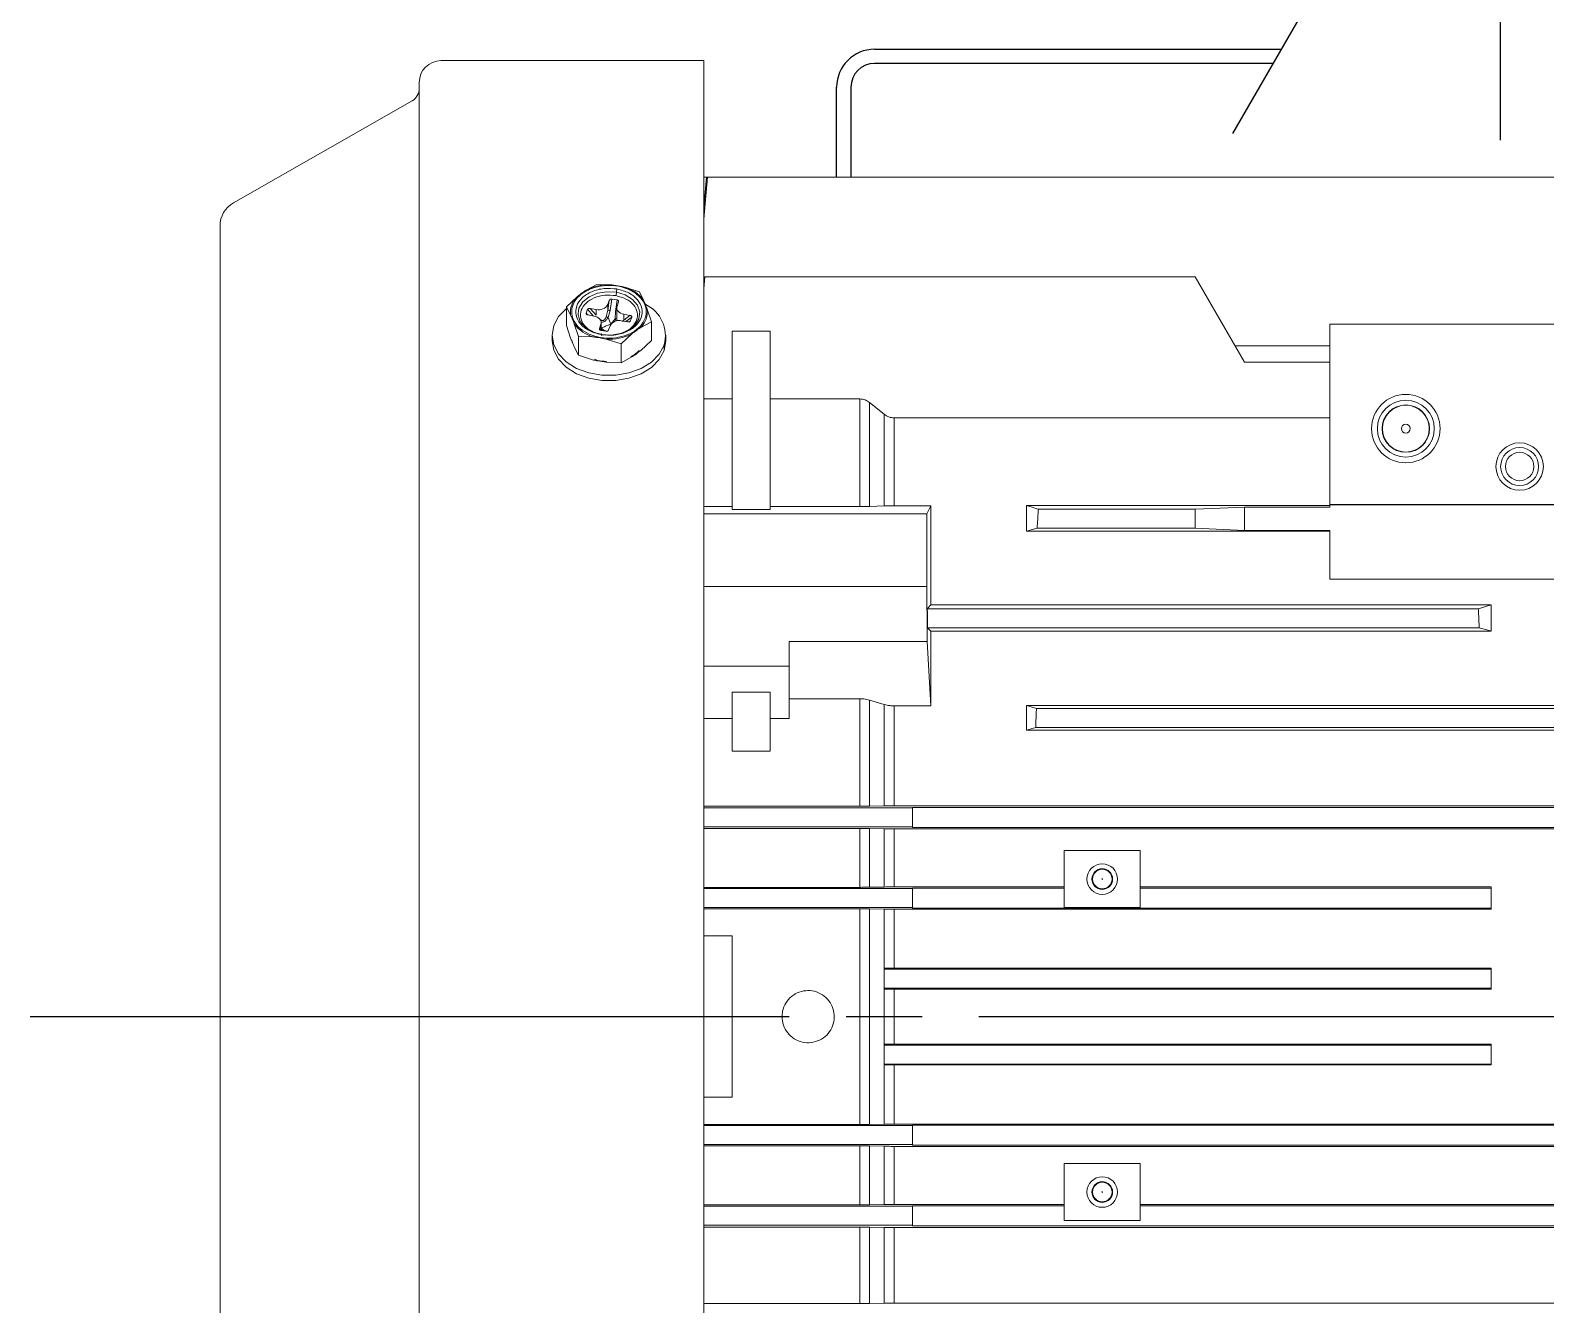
# Model space of a CAD drawing. Header units: millimetres. Extents: x 0 to 2376, y 0 to 1680.
# Drawn here: x 450.6 to 610.3, y 1274.2 to 1408.5 of the extents above; entities that cross this region are included whole.
import ezdxf

# ---------------------------------------------------------------- set-up
doc = ezdxf.new("R2010")
doc.units = ezdxf.units.MM
doc.header["$LTSCALE"] = 4
doc.linetypes.add('CENTER', pattern=[25, 20, -1.5, 2, -1.5])
doc.layers.add('DETAIL', color=4, linetype='Continuous')

msp = doc.modelspace()

# ---------------------------------------------------------------- linework, layer by layer
at = {"color": 7, "linetype": 'Continuous', "lineweight": 15}
for p, q in [((521.56, 1405.35), (493.86, 1405.35)), ((521.56, 1405.35), (521.56, 1203.75)), ((491.56, 1206.05), (491.56, 1403.05)), ((490.8, 1401.11), (471.97, 1390.35)), ((521.56, 1388.63), (521.94, 1393.05)), ((521.56, 1393.05), (521.84, 1393.05)), ((521.94, 1393.05), (693.18, 1393.05)), ((470.56, 1221.17), (470.56, 1387.92)), ((521.56, 1381.33), (521.66, 1382.55)), ((521.66, 1382.55), (573.36, 1382.55)), ((578.56, 1373.55), (573.36, 1382.55)), ((508.2, 1380.46), (507.08, 1379.4)), ((508.73, 1380.8), (508.68, 1380.82)), ((510.28, 1381.75), (509.15, 1381.15)), ((511.86, 1381.7), (510.28, 1381.75)), ((514.77, 1380.96), (513.19, 1381.47)), ((515.21, 1380.08), (514.77, 1380.96)), ((507.08, 1377.43), (507.08, 1379.4)), ((507.08, 1379.4), (507.52, 1378.52)), ((509.16, 1378.71), (509.3, 1379.13)), ((509.59, 1379.22), (510.22, 1379.11)), ((509.59, 1379.22), (510.22, 1378.51)), ((510.22, 1379.11), (510.22, 1378.51)), ((511.26, 1378.33), (511.44, 1379.02)), ((511.44, 1379.62), (511.59, 1380.07)), ((511.44, 1379.02), (511.59, 1380.07)), ((511.44, 1379.02), (511.44, 1379.62)), ((511.46, 1378.27), (511.67, 1379.01)), ((511.67, 1379.01), (511.85, 1380.21)), ((511.85, 1380.21), (512.43, 1380.11)), ((512.25, 1378.91), (512.23, 1378.14)), ((512.25, 1378.91), (512.43, 1380.11)), ((512.38, 1379.28), (512.38, 1378.41)), ((512.56, 1379.9), (512.41, 1379.45)), ((516.04, 1377.82), (515.59, 1379.16)), ((507.08, 1377.43), (507.52, 1376.1)), ((507.71, 1378.08), (507.78, 1378.1)), ((507.9, 1377.6), (508.35, 1376.26)), ((509.98, 1378.42), (509.35, 1378.53)), ((510.55, 1377.12), (510.71, 1377.57)), ((510.71, 1376.96), (510.55, 1377.12)), ((510.71, 1377.57), (510.71, 1376.96)), ((510.74, 1376.91), (510.74, 1377.74)), ((511.75, 1377.57), (511.46, 1378.27)), ((511.68, 1377.4), (511.52, 1376.95)), ((512.23, 1378.14), (511.76, 1377.57)), ((512.23, 1378.14), (512.31, 1377.87)), ((512.39, 1378.13), (512.42, 1377.9)), ((513.52, 1377.8), (512.89, 1377.91)), ((513.13, 1378.6), (513.76, 1378.49)), ((513.13, 1378.6), (513.13, 1377.99)), ((513.13, 1377.99), (513.76, 1378.49)), ((513.96, 1378.31), (513.81, 1377.89)), ((514.91, 1377.22), (516.04, 1377.82)), ((516.04, 1377.82), (516.04, 1375.85)), ((587.56, 1377.55), (662.56, 1377.55)), ((587.56, 1358.28), (587.56, 1377.55)), ((505.56, 1376.39), (505.56, 1375.82)), ((508.35, 1374.29), (508.35, 1376.26)), ((508.35, 1376.26), (509.93, 1376.21)), ((511.27, 1376.81), (510.69, 1376.91)), ((511.25, 1375.98), (512.83, 1375.47)), ((513.96, 1376.53), (512.83, 1375.47)), ((512.83, 1373.5), (512.83, 1375.47)), ((514.91, 1374.8), (516.04, 1375.85)), ((517.56, 1375.82), (517.56, 1376.39)), ((524.56, 1376.81), (524.56, 1358.03)), ((524.56, 1376.81), (528.56, 1376.81)), ((528.56, 1376.81), (528.56, 1358.03)), ((507.9, 1375.17), (508.35, 1374.29)), ((508.35, 1374.29), (509.93, 1373.78)), ((512.83, 1373.5), (513.96, 1374.1)), ((517.38, 1375.36), (517.38, 1374.8)), ((587.56, 1375.26), (577.57, 1375.26)), ((511.25, 1373.55), (512.83, 1373.5)), ((578.56, 1373.55), (587.56, 1373.55)), ((524.56, 1369.68), (521.56, 1369.68)), ((538, 1369.68), (528.56, 1369.68)), ((538, 1358.34), (538, 1369.68)), ((539.03, 1369.3), (539.03, 1358.35)), ((540.58, 1368.06), (539.03, 1369.3)), ((540.58, 1358.41), (540.58, 1368.06)), ((541.61, 1367.67), (541.61, 1358.42)), ((587.56, 1367.67), (541.61, 1367.67)), ((524.56, 1358.34), (521.56, 1358.34)), ((524.56, 1358.03), (528.56, 1358.03)), ((538, 1358.34), (528.56, 1358.34)), ((539.03, 1358.35), (540.58, 1358.41)), ((545.48, 1358.42), (541.61, 1358.42)), ((545.48, 1358.42), (545.06, 1357.55)), ((545.48, 1347.96), (545.48, 1358.42)), ((587.56, 1358.44), (555.56, 1358.44)), ((556.83, 1358.05), (573.36, 1358.05)), ((573.36, 1358.05), (578.56, 1358.28)), ((573.36, 1356.05), (573.36, 1358.05)), ((578.56, 1355.81), (578.56, 1358.28)), ((578.56, 1358.28), (587.56, 1358.28)), ((662.56, 1358.55), (587.56, 1358.55)), ((618.56, 1358.51), (587.56, 1358.51)), ((545.06, 1357.55), (521.56, 1357.55)), ((545.06, 1349.9), (545.06, 1357.55)), ((555.56, 1355.72), (587.56, 1355.72)), ((556.69, 1356.05), (573.36, 1356.05)), ((578.56, 1355.81), (573.36, 1356.05)), ((587.56, 1355.81), (578.56, 1355.81)), ((587.56, 1350.68), (587.56, 1355.81)), ((545.06, 1349.9), (521.56, 1349.9)), ((618.56, 1350.68), (587.56, 1350.68)), ((545.48, 1347.96), (545.12, 1347.55)), ((545.12, 1347.55), (603.2, 1347.55)), ((604.56, 1347.96), (545.48, 1347.96)), ((545.14, 1345.55), (545.48, 1345.18)), ((545.14, 1345.55), (603.3, 1345.55)), ((545.48, 1337.32), (545.48, 1345.18)), ((545.48, 1345.18), (604.56, 1345.18)), ((545.12, 1344.1), (530.56, 1344.1)), ((530.56, 1344.1), (530.56, 1335.98)), ((545.12, 1344.1), (545.48, 1337.32)), ((530.56, 1341.5), (521.56, 1341.5)), ((528.56, 1338.75), (524.56, 1338.75)), ((524.56, 1338.75), (524.56, 1332.55)), ((528.56, 1338.75), (528.56, 1332.55)), ((538, 1338.07), (530.56, 1338.07)), ((538, 1326.73), (538, 1338.07)), ((540.58, 1337.46), (539.03, 1337.93)), ((539.03, 1337.93), (539.03, 1326.74)), ((540.58, 1326.76), (540.58, 1337.46)), ((545.48, 1337.32), (541.61, 1337.32)), ((541.61, 1337.32), (541.61, 1326.77)), ((659.56, 1337.37), (555.56, 1337.37)), ((524.56, 1335.98), (521.56, 1335.98)), ((530.56, 1335.98), (528.56, 1335.98)), ((556.62, 1337.05), (658.5, 1337.05)), ((555.56, 1334.75), (659.56, 1334.75)), ((556.55, 1335.05), (658.57, 1335.05)), ((528.56, 1332.55), (524.56, 1332.55)), ((538, 1326.73), (521.56, 1326.73)), ((521.56, 1326.55), (543.56, 1326.55)), ((540.58, 1326.76), (539.03, 1326.74)), ((673.5, 1326.77), (541.61, 1326.77)), ((543.56, 1326.6), (671.56, 1326.6)), ((543.56, 1324.49), (543.56, 1326.6)), ((521.56, 1324.55), (543.56, 1324.55)), ((521.56, 1324.38), (538, 1324.38)), ((538, 1318.18), (538, 1324.38)), ((539.03, 1324.37), (540.58, 1324.35)), ((539.03, 1324.37), (539.03, 1318.19)), ((540.58, 1318.21), (540.58, 1324.35)), ((541.61, 1324.34), (673.5, 1324.34)), ((541.61, 1324.34), (541.61, 1318.22)), ((671.56, 1324.49), (543.56, 1324.49)), ((559.56, 1322.05), (567.56, 1322.05)), ((559.56, 1316.05), (559.56, 1322.05)), ((567.56, 1322.05), (567.56, 1316.05)), ((538, 1318.18), (521.56, 1318.18)), ((521.56, 1318.05), (543.56, 1318.05)), ((540.58, 1318.21), (539.03, 1318.19)), ((559.56, 1318.22), (541.61, 1318.22)), ((543.56, 1318.1), (559.56, 1318.1)), ((543.56, 1315.99), (543.56, 1318.1)), ((604.56, 1318.22), (567.56, 1318.22)), ((567.56, 1318.1), (604.56, 1318.1)), ((604.56, 1318.22), (604.56, 1315.88)), ((521.56, 1316.05), (543.56, 1316.05)), ((521.56, 1315.92), (538, 1315.92)), ((538, 1293.17), (538, 1315.92)), ((539.03, 1315.91), (540.58, 1315.89)), ((539.03, 1315.91), (539.03, 1293.18)), ((540.58, 1309.64), (540.58, 1315.89)), ((541.61, 1315.88), (604.56, 1315.88)), ((541.61, 1315.88), (541.61, 1309.64)), ((604.56, 1315.99), (543.56, 1315.99)), ((567.56, 1316.05), (559.56, 1316.05)), ((521.56, 1313.05), (524.56, 1313.05)), ((524.56, 1313.05), (524.56, 1296.05)), ((540.58, 1309.64), (540.56, 1309.63)), ((540.56, 1309.63), (540.56, 1307.46)), ((540.56, 1309.55), (604.56, 1309.55)), ((604.56, 1309.64), (541.61, 1309.64)), ((604.56, 1309.64), (604.56, 1307.45)), ((540.56, 1307.55), (604.56, 1307.55)), ((540.56, 1307.46), (540.58, 1307.46)), ((540.58, 1301.63), (540.58, 1307.46)), ((541.61, 1307.45), (604.56, 1307.45)), ((541.61, 1307.45), (541.61, 1301.64)), ((540.56, 1301.63), (540.56, 1299.46)), ((540.58, 1301.63), (540.56, 1301.63)), ((540.56, 1301.55), (604.56, 1301.55)), ((604.56, 1301.64), (541.61, 1301.64)), ((604.56, 1301.64), (604.56, 1299.45)), ((540.56, 1299.55), (604.56, 1299.55)), ((540.56, 1299.46), (540.58, 1299.46)), ((540.58, 1293.2), (540.58, 1299.46)), ((541.61, 1299.45), (604.56, 1299.45)), ((541.61, 1299.45), (541.61, 1293.21)), ((524.56, 1296.05), (521.56, 1296.05)), ((538, 1293.17), (521.56, 1293.17)), ((521.56, 1293.05), (543.56, 1293.05)), ((540.58, 1293.2), (539.03, 1293.18)), ((673.5, 1293.21), (541.61, 1293.21)), ((543.56, 1293.1), (671.56, 1293.1)), ((543.56, 1290.99), (543.56, 1293.1)), ((521.56, 1291.05), (543.56, 1291.05)), ((521.56, 1290.91), (538, 1290.91)), ((538, 1284.71), (538, 1290.91)), ((539.03, 1290.91), (540.58, 1290.88)), ((539.03, 1290.91), (539.03, 1284.72)), ((540.58, 1284.75), (540.58, 1290.88)), ((541.61, 1290.87), (673.5, 1290.87)), ((541.61, 1290.87), (541.61, 1284.75)), ((671.56, 1290.99), (543.56, 1290.99)), ((559.56, 1289.05), (567.56, 1289.05)), ((559.56, 1283.05), (559.56, 1289.05)), ((567.56, 1289.05), (567.56, 1283.05)), ((538, 1284.71), (521.56, 1284.71)), ((521.56, 1284.55), (543.56, 1284.55)), ((540.58, 1284.75), (539.03, 1284.72)), ((559.56, 1284.75), (541.61, 1284.75)), ((543.56, 1284.6), (559.56, 1284.6)), ((543.56, 1282.49), (543.56, 1284.6)), ((647.56, 1284.75), (567.56, 1284.75)), ((567.56, 1284.6), (647.56, 1284.6)), ((567.56, 1283.05), (559.56, 1283.05)), ((521.56, 1282.55), (543.56, 1282.55)), ((521.56, 1282.36), (538, 1282.36)), ((538, 1274.3), (538, 1282.36)), ((539.03, 1282.36), (540.58, 1282.33)), ((539.03, 1282.36), (539.03, 1274.31)), ((540.58, 1274.33), (540.58, 1282.33)), ((541.61, 1282.32), (673.5, 1282.32)), ((541.61, 1282.32), (541.61, 1274.34)), ((671.56, 1282.49), (543.56, 1282.49)), ((538, 1274.3), (521.56, 1274.3)), ((540.58, 1274.33), (539.03, 1274.31)), ((673.5, 1274.34), (541.61, 1274.34))]:
    msp.add_line(p, q, dxfattribs=at)
at = {"color": 8, "linetype": 'Continuous', "lineweight": 15}
for p, q in [((509.31, 1378.55), (509.16, 1378.71)), ((509.91, 1378.44), (509.3, 1379.13)), ((510.74, 1377.27), (510.78, 1377.16)), ((510.78, 1377.16), (510.74, 1377.17)), ((512.39, 1378.41), (512.39, 1378.13)), ((512.95, 1377.83), (513.13, 1377.99)), ((513.35, 1377.83), (513.96, 1378.31)), ((513.7, 1377.81), (513.81, 1377.89))]:
    msp.add_line(p, q, dxfattribs=at)
at = {"color": 7, "linetype": 'Continuous', "lineweight": 15, "flags": 128}
for points in [[(521.84, 1393.05), (521.7, 1391.49), (521.56, 1389.9)], [(512.34, 1380.92), (513.28, 1380.64), (514.05, 1380.16), (514.57, 1379.55), (514.8, 1378.85), (514.71, 1378.13), (514.31, 1377.47), (513.65, 1376.93), (512.78, 1376.56), (511.78, 1376.39), (510.77, 1376.46)], [(505.74, 1377.41), (506.25, 1378.37), (507.08, 1379.21)], [(510.77, 1376.46), (509.84, 1376.74), (509.07, 1377.21), (508.54, 1377.83), (508.32, 1378.53), (508.31, 1378.69)], [(512.41, 1379.45), (512.38, 1379.32), (512.39, 1379.18), (512.43, 1379.04), (512.52, 1378.92), (512.64, 1378.81), (512.78, 1378.71), (512.95, 1378.64), (513.13, 1378.6)], [(517.38, 1375.36), (516.86, 1374.41), (516.04, 1373.57), (514.95, 1372.89), (513.67, 1372.42), (512.27, 1372.18), (510.82, 1372.18), (509.42, 1372.43), (508.14, 1372.9), (507.06, 1373.58), (506.24, 1374.43), (505.73, 1375.38), (505.56, 1376.4), (505.74, 1377.41)], [(510.71, 1377.57), (510.74, 1377.7), (510.73, 1377.84), (510.68, 1377.98), (510.6, 1378.1), (510.48, 1378.21), (510.33, 1378.31), (510.17, 1378.38), (509.98, 1378.42)], [(517.38, 1374.8), (516.86, 1373.84), (516.04, 1373), (514.95, 1372.33), (513.67, 1371.85), (512.27, 1371.61), (510.82, 1371.61), (509.42, 1371.86), (508.14, 1372.34), (507.06, 1373.02), (506.24, 1373.86), (505.73, 1374.82), (505.56, 1375.82)], [(510.77, 1376.46), (510.77, 1376.49), (510.77, 1376.51), (510.76, 1376.53), (510.75, 1376.53), (510.75, 1376.53), (510.73, 1376.51), (510.72, 1376.49), (510.71, 1376.46)], [(510.77, 1376.46), (510.77, 1376.43), (510.78, 1376.4), (510.78, 1376.39), (510.79, 1376.38), (510.8, 1376.39), (510.81, 1376.4), (510.82, 1376.42), (510.83, 1376.45)], [(517.56, 1375.82), (517.56, 1375.81), (517.38, 1374.8)], [(555.56, 1358.44), (556.16, 1358.25), (556.76, 1358.07), (556.83, 1358.05)], [(556.69, 1356.05), (556.06, 1355.86), (555.56, 1355.72)], [(604.56, 1347.96), (604, 1347.79), (603.2, 1347.55)], [(603.3, 1345.55), (603.41, 1345.51), (603.99, 1345.35), (604.56, 1345.18)], [(555.56, 1337.37), (556.05, 1337.22), (556.53, 1337.07), (556.62, 1337.05)], [(556.55, 1335.05), (556.05, 1334.9), (555.56, 1334.75)]]:
    msp.add_lwpolyline(points, dxfattribs=at)
at = {"color": 8, "linetype": 'Continuous', "lineweight": 15, "flags": 128}
msp.add_lwpolyline([(508.31, 1378.69), (508.4, 1379.24), (508.8, 1379.9), (509.47, 1380.45), (510.34, 1380.82), (511.33, 1380.98), (512.34, 1380.92)], dxfattribs=at)
at = {"color": 7, "linetype": 'Continuous', "lineweight": 15}
for centre, radius in [((595.56, 1366.55), 3.61), ((595.56, 1366.55), 3), ((595.56, 1366.55), 2.5), ((595.56, 1366.55), 2.47), ((595.56, 1366.55), 0.469), ((607.56, 1362.55), 2.5), ((607.56, 1362.55), 2), ((607.56, 1362.55), 1.5), ((563.56, 1319.05), 1.61), ((563.56, 1319.05), 1.09), ((563.56, 1319.05), 1.03), ((563.56, 1319.05), 0.03), ((563.56, 1286.05), 1.61), ((563.56, 1286.05), 1.09), ((563.56, 1286.05), 1.03), ((563.56, 1286.05), 0.03)]:
    msp.add_circle(centre, radius, dxfattribs=at)
for centre, radius, start, end in [((493.86, 1403.05), 2.3, 90, 180), ((490.06, 1402.42), 1.5, 299.7449, 0), ((473.36, 1387.92), 2.8, 119.7449, 180), ((509.77, 1378.82), 2.27, 133.7568, 187.4246), ((511.53, 1376.39), 5.32, 86.4309, 116.5068), ((511.13, 1380.95), 1.22, 341.8121, 358.4998), ((513.56, 1380.88), 1.22, 161.8169, 178.4954), ((512.19, 1377.84), 3.77, 36.6728, 74.6913), ((510.5, 1380.15), 1.07, 255.1007, 330.954), ((513.34, 1378.86), 2.27, 313.7554, 7.4249), ((513.87, 1376.34), 3.64, 344.4706, 64.6516), ((510.92, 1379.84), 3.77, 216.6742, 254.6905), ((512.62, 1376.88), 1.07, 75.1013, 150.9535), ((511.59, 1381.29), 5.32, 266.4317, 296.5069)]:
    msp.add_arc(centre, radius, start, end, dxfattribs=at)
for centre, major_axis, ratio, start_param, end_param in [((509.4, 1378.67), (0.248, -0.023), 0.571998, 2.998635, 4.569431), ((509.55, 1379.08), (0.248, -0.023), 0.571998, 1.427838, 2.998635), ((511.79, 1380.04), (0.196, 0.064), 0.833883, 1.001448, 2.572244), ((512.37, 1379.93), (0.196, 0.064), 0.833883, 5.713837, 7.284633), ((510.75, 1377.09), (0.196, 0.064), 0.833883, 2.572244, 4.14304), ((513.57, 1377.94), (0.248, -0.023), 0.571998, 4.569431, 6.140227), ((513.72, 1378.35), (0.248, -0.023), 0.571998, 6.140227, 7.711024), ((511.33, 1376.98), (0.196, 0.064), 0.833883, 4.14304, 5.713837)]:
    msp.add_ellipse(centre, major_axis=major_axis, ratio=ratio, start_param=start_param, end_param=end_param, dxfattribs=at)
for points, knots in [([(521.94, 1393.05), (521.93, 1393.05), (521.91, 1393.05), (521.88, 1393.05), (521.85, 1393.05), (521.84, 1393.05)], [0, 0, 0, 0, 0.19481, 0.597405, 1, 1, 1, 1]), ([(507.78, 1378.1), (507.71, 1378.34), (507.57, 1378.81), (507.71, 1379.54), (508.07, 1380.23), (508.51, 1380.61), (508.73, 1380.79)], [0, 0, 0, 0, 0.25105, 0.500001, 0.748969, 1, 1, 1, 1]), ([(508.73, 1380.79), (509.05, 1380.99), (509.71, 1381.39), (510.97, 1381.66), (512.27, 1381.65), (513.5, 1381.34), (514.52, 1380.77), (515.23, 1379.99), (515.55, 1379.1), (515.44, 1378.18), (514.93, 1377.33), (514.05, 1376.65), (512.91, 1376.2), (511.63, 1376.03), (510.34, 1376.17), (509.18, 1376.59), (508.25, 1377.25), (507.93, 1377.81), (507.78, 1378.1)], [0, 0, 0, 0, 0.062525, 0.12497, 0.187503, 0.249995, 0.312499, 0.374999, 0.4375, 0.5, 0.5625, 0.625001, 0.687501, 0.750005, 0.812497, 0.87503, 0.937476, 1, 1, 1, 1]), ([(512.4, 1381.27), (511.95, 1381.31), (511.03, 1381.39), (509.71, 1381.04), (508.67, 1380.37), (508.07, 1379.48), (508.01, 1378.49), (508.48, 1377.56), (509.42, 1376.81), (510.28, 1376.58), (510.71, 1376.46)], [0, 0, 0, 0, 0.124998, 0.249994, 0.374992, 0.499988, 0.624986, 0.749983, 0.874981, 1, 1, 1, 1]), ([(508.68, 1380.82), (508.56, 1380.74), (508.41, 1380.62), (508.25, 1380.49), (508.2, 1380.46)], [0, 0, 0, 0, 0.730739, 1, 1, 1, 1]), ([(512.28, 1380.57), (511.89, 1380.6), (511.11, 1380.68), (509.97, 1380.37), (509.08, 1379.81), (508.57, 1379.04), (508.51, 1378.19), (508.92, 1377.39), (509.72, 1376.75), (510.46, 1376.55), (510.83, 1376.45)], [0, 0, 0, 0, 0.124948, 0.249911, 0.374894, 0.499847, 0.6248, 0.749793, 0.874876, 1, 1, 1, 1]), ([(509.15, 1381.15), (509.04, 1381.07), (508.88, 1380.97), (508.72, 1380.85), (508.68, 1380.82)], [0, 0, 0, 0, 0.731744, 1, 1, 1, 1]), ([(510.71, 1376.46), (511.17, 1376.42), (512.08, 1376.34), (513.41, 1376.69), (514.44, 1377.35), (515.04, 1378.25), (515.11, 1379.24), (514.63, 1380.17), (513.7, 1380.92), (512.84, 1381.15), (512.4, 1381.27)], [0, 0, 0, 0, 0.124998, 0.249994, 0.374992, 0.499988, 0.624986, 0.749983, 0.874981, 1, 1, 1, 1]), ([(510.83, 1376.45), (511.22, 1376.42), (512.01, 1376.34), (513.14, 1376.65), (514.03, 1377.21), (514.54, 1377.98), (514.6, 1378.83), (514.2, 1379.63), (513.39, 1380.27), (512.65, 1380.47), (512.28, 1380.57)], [0, 0, 0, 0, 0.124948, 0.249911, 0.374894, 0.499847, 0.6248, 0.749793, 0.874876, 1, 1, 1, 1]), ([(513.19, 1381.47), (513.03, 1381.5), (512.58, 1381.6), (512.14, 1381.66), (511.86, 1381.7)], [0, 0, 0, 0, 0.365901, 1, 1, 1, 1]), ([(511.67, 1379.01), (511.64, 1379.01), (511.59, 1379.02), (511.52, 1379.03), (511.46, 1379.03), (511.44, 1379.02), (511.44, 1379.02)], [0, 0, 0, 0, 0.249997, 0.500013, 0.750011, 1, 1, 1, 1]), ([(515.59, 1379.16), (515.55, 1379.28), (515.42, 1379.6), (515.29, 1379.9), (515.21, 1380.08)], [0, 0, 0, 0, 0.3659, 1, 1, 1, 1]), ([(507.52, 1378.52), (507.57, 1378.42), (507.63, 1378.27), (507.7, 1378.12), (507.71, 1378.08)], [0, 0, 0, 0, 0.731658, 1, 1, 1, 1]), ([(507.71, 1378.08), (507.76, 1377.96), (507.82, 1377.81), (507.88, 1377.64), (507.9, 1377.6)], [0, 0, 0, 0, 0.730829, 1, 1, 1, 1]), ([(510.62, 1378.06), (510.67, 1378.02), (510.74, 1377.96), (510.88, 1377.93), (510.97, 1377.95), (511.03, 1377.99), (511.1, 1378.04), (511.19, 1378.15), (511.23, 1378.26), (511.26, 1378.33)], [0, 0, 0, 0, 0.249144, 0.3826907, 0.4995965, 0.5626115, 0.62539, 0.7508134, 1, 1, 1, 1]), ([(510.72, 1377.79), (510.73, 1377.78), (510.78, 1377.76), (510.88, 1377.78), (511.02, 1377.81), (511.15, 1377.89), (511.32, 1378.04), (511.4, 1378.18), (511.46, 1378.27)], [0, 0, 0, 0, 0.045122, 0.199287, 0.343725, 0.504956, 0.673352, 1, 1, 1, 1]), ([(510.78, 1377.16), (510.84, 1377.19), (510.96, 1377.24), (511.2, 1377.35), (511.47, 1377.46), (511.66, 1377.53), (511.75, 1377.57)], [0, 0, 0, 0, 0.2500002, 0.4999999, 0.7500004, 1, 1, 1, 1]), ([(510.78, 1377.16), (510.83, 1377.11), (510.93, 1377.01), (511.09, 1376.9), (511.19, 1376.86), (511.23, 1376.84)], [0, 0, 0, 0, 0.400003, 0.800007, 1, 1, 1, 1]), ([(511.46, 1378.27), (511.44, 1378.28), (511.4, 1378.3), (511.35, 1378.31), (511.3, 1378.33), (511.27, 1378.33), (511.26, 1378.33)], [0, 0, 0, 0, 0.243741, 0.499995, 0.756268, 1, 1, 1, 1]), ([(512.39, 1378.13), (512.38, 1378.14), (512.37, 1378.14), (512.34, 1378.14), (512.29, 1378.14), (512.25, 1378.14), (512.23, 1378.14)], [0, 0, 0, 0, 0.243748, 0.499997, 0.75624, 1, 1, 1, 1]), ([(513.96, 1376.53), (514.08, 1376.62), (514.39, 1376.87), (514.71, 1377.09), (514.91, 1377.22)], [0, 0, 0, 0, 0.365904, 1, 1, 1, 1]), ([(507.52, 1376.1), (507.57, 1375.98), (507.63, 1375.81), (507.7, 1375.66), (507.71, 1375.62)], [0, 0, 0, 0, 0.731623, 1, 1, 1, 1]), ([(507.71, 1375.62), (507.76, 1375.5), (507.82, 1375.35), (507.88, 1375.21), (507.9, 1375.17)], [0, 0, 0, 0, 0.730857, 1, 1, 1, 1]), ([(509.93, 1376.21), (510.09, 1376.19), (510.53, 1376.13), (510.97, 1376.04), (511.25, 1375.98)], [0, 0, 0, 0, 0.365901, 1, 1, 1, 1]), ([(510.03, 1373.86), (510.14, 1373.82), (510.52, 1373.66), (510.97, 1373.65), (511.29, 1373.64)], [0, 0, 0, 0, 0.286017, 1, 1, 1, 1]), ([(513.86, 1374.16), (513.91, 1374.17), (514.28, 1374.31), (514.52, 1374.56), (514.73, 1374.78)], [0, 0, 0, 0, 0.133428, 1, 1, 1, 1]), ([(513.96, 1374.1), (514.08, 1374.18), (514.39, 1374.39), (514.71, 1374.64), (514.91, 1374.8)], [0, 0, 0, 0, 0.365904, 1, 1, 1, 1]), ([(509.93, 1373.78), (510.09, 1373.75), (510.53, 1373.65), (510.97, 1373.59), (511.25, 1373.55)], [0, 0, 0, 0, 0.365893, 1, 1, 1, 1]), ([(539.03, 1369.3), (538.88, 1369.41), (538.57, 1369.62), (538.19, 1369.66), (538, 1369.68)], [0, 0, 0, 0, 0.501914, 1, 1, 1, 1]), ([(540.58, 1368.06), (540.74, 1367.95), (541.05, 1367.73), (541.42, 1367.69), (541.61, 1367.67)], [0, 0, 0, 0, 0.4989668, 1, 1, 1, 1]), ([(538, 1358.34), (538.19, 1358.34), (538.57, 1358.34), (538.88, 1358.35), (539.03, 1358.35)], [0, 0, 0, 0, 0.493781, 1, 1, 1, 1]), ([(541.61, 1358.42), (541.43, 1358.42), (541.05, 1358.42), (540.74, 1358.41), (540.58, 1358.41)], [0, 0, 0, 0, 0.490324, 1, 1, 1, 1]), ([(555.56, 1358.44), (555.56, 1358.21), (555.56, 1357.77), (555.56, 1356.86), (555.56, 1356.17), (555.56, 1355.72)], [0, 0, 0, 0, 0.250142, 0.500284, 1, 1, 1, 1]), ([(556.83, 1358.05), (556.81, 1357.75), (556.77, 1357.17), (556.72, 1356.5), (556.7, 1356.13), (556.69, 1356.05)], [0, 0, 0, 0, 0.438455, 0.876912, 1, 1, 1, 1]), ([(545.06, 1349.9), (545.06, 1349.55), (545.08, 1347.61), (545.11, 1345.68), (545.12, 1344.1)], [0, 0, 0, 0, 0.181339, 1, 1, 1, 1]), ([(545.12, 1347.55), (545.12, 1347.46), (545.13, 1346.8), (545.14, 1346.13), (545.14, 1345.55)], [0, 0, 0, 0, 0.125835, 1, 1, 1, 1]), ([(603.2, 1347.55), (603.21, 1347.42), (603.23, 1347.02), (603.26, 1346.35), (603.29, 1345.82), (603.3, 1345.55)], [0, 0, 0, 0, 0.193993, 0.596996, 1, 1, 1, 1]), ([(604.56, 1345.18), (604.56, 1345.41), (604.56, 1345.88), (604.56, 1346.81), (604.56, 1347.5), (604.56, 1347.96)], [0, 0, 0, 0, 0.250105, 0.500209, 1, 1, 1, 1]), ([(539.03, 1337.93), (538.83, 1337.98), (538.5, 1338.06), (538.14, 1338.07), (538, 1338.07)], [0, 0, 0, 0, 0.619934, 1, 1, 1, 1]), ([(540.58, 1337.46), (540.79, 1337.41), (541.11, 1337.33), (541.47, 1337.32), (541.61, 1337.32)], [0, 0, 0, 0, 0.619868, 1, 1, 1, 1]), ([(555.56, 1337.37), (555.56, 1337.15), (555.56, 1336.72), (555.56, 1335.85), (555.56, 1335.19), (555.56, 1334.75)], [0, 0, 0, 0, 0.250073, 0.500146, 1, 1, 1, 1]), ([(556.62, 1337.05), (556.61, 1336.81), (556.59, 1336.34), (556.57, 1335.67), (556.55, 1335.24), (556.55, 1335.05)], [0, 0, 0, 0, 0.353126, 0.706252, 1, 1, 1, 1]), ([(539.03, 1326.74), (538.84, 1326.73), (538.51, 1326.73), (538.15, 1326.73), (538, 1326.73)], [0, 0, 0, 0, 0.601858, 1, 1, 1, 1]), ([(540.58, 1326.76), (540.78, 1326.77), (541.1, 1326.77), (541.47, 1326.77), (541.61, 1326.77)], [0, 0, 0, 0, 0.601376, 1, 1, 1, 1]), ([(538, 1324.38), (538.23, 1324.38), (538.59, 1324.38), (538.91, 1324.37), (539.03, 1324.37)], [0, 0, 0, 0, 0.612026, 1, 1, 1, 1]), ([(541.61, 1324.34), (541.39, 1324.34), (541.03, 1324.34), (540.71, 1324.35), (540.58, 1324.35)], [0, 0, 0, 0, 0.611761, 1, 1, 1, 1]), ([(539.03, 1318.19), (538.83, 1318.19), (538.51, 1318.18), (538.14, 1318.18), (538, 1318.18)], [0, 0, 0, 0, 0.614341, 1, 1, 1, 1]), ([(540.58, 1318.21), (540.78, 1318.22), (541.11, 1318.22), (541.47, 1318.22), (541.61, 1318.22)], [0, 0, 0, 0, 0.614143, 1, 1, 1, 1]), ([(538, 1315.92), (538.23, 1315.92), (538.59, 1315.92), (538.91, 1315.92), (539.03, 1315.91)], [0, 0, 0, 0, 0.620341, 1, 1, 1, 1]), ([(541.61, 1315.88), (541.39, 1315.88), (541.02, 1315.88), (540.7, 1315.89), (540.58, 1315.89)], [0, 0, 0, 0, 0.620267, 1, 1, 1, 1]), ([(540.58, 1309.64), (540.79, 1309.64), (541.11, 1309.64), (541.47, 1309.64), (541.61, 1309.64)], [0, 0, 0, 0, 0.621416, 1, 1, 1, 1]), ([(529.81, 1304.55), (529.84, 1304.24), (529.9, 1303.62), (530.37, 1302.8), (531.07, 1302.17), (531.94, 1301.81), (532.88, 1301.76), (533.78, 1302.03), (534.55, 1302.57), (535.09, 1303.34), (535.34, 1304.25), (535.29, 1305.19), (534.92, 1306.06), (534.29, 1306.75), (533.46, 1307.2), (532.53, 1307.35), (531.6, 1307.18), (530.78, 1306.72), (530.17, 1306.01), (529.85, 1305.24), (529.82, 1304.74), (529.81, 1304.55)], [0, 0, 0, 0, 0.053669, 0.107338, 0.161025, 0.214723, 0.268402, 0.32206, 0.375729, 0.429423, 0.483118, 0.536787, 0.590446, 0.644124, 0.697822, 0.751509, 0.805171, 0.858834, 0.912521, 0.966219, 1, 1, 1, 1]), ([(541.61, 1307.45), (541.39, 1307.45), (541.02, 1307.46), (540.7, 1307.46), (540.58, 1307.46)], [0, 0, 0, 0, 0.623356, 1, 1, 1, 1]), ([(540.58, 1301.63), (540.79, 1301.63), (541.11, 1301.64), (541.48, 1301.64), (541.61, 1301.64)], [0, 0, 0, 0, 0.62333, 1, 1, 1, 1]), ([(541.61, 1299.45), (541.39, 1299.45), (541.02, 1299.45), (540.7, 1299.46), (540.58, 1299.46)], [0, 0, 0, 0, 0.621433, 1, 1, 1, 1]), ([(539.03, 1293.18), (538.83, 1293.18), (538.5, 1293.17), (538.14, 1293.17), (538, 1293.17)], [0, 0, 0, 0, 0.620325, 1, 1, 1, 1]), ([(540.58, 1293.2), (540.79, 1293.21), (541.11, 1293.21), (541.47, 1293.21), (541.61, 1293.21)], [0, 0, 0, 0, 0.620257, 1, 1, 1, 1]), ([(538, 1290.91), (538.23, 1290.91), (538.59, 1290.91), (538.91, 1290.91), (539.03, 1290.91)], [0, 0, 0, 0, 0.614314, 1, 1, 1, 1]), ([(541.61, 1290.87), (541.39, 1290.87), (541.02, 1290.87), (540.71, 1290.88), (540.58, 1290.88)], [0, 0, 0, 0, 0.614105, 1, 1, 1, 1]), ([(539.03, 1284.72), (538.83, 1284.72), (538.51, 1284.71), (538.14, 1284.71), (538, 1284.71)], [0, 0, 0, 0, 0.612077, 1, 1, 1, 1]), ([(540.58, 1284.75), (540.78, 1284.75), (541.11, 1284.75), (541.47, 1284.75), (541.61, 1284.75)], [0, 0, 0, 0, 0.611828, 1, 1, 1, 1]), ([(538, 1282.36), (538.22, 1282.36), (538.59, 1282.36), (538.91, 1282.36), (539.03, 1282.36)], [0, 0, 0, 0, 0.601712, 1, 1, 1, 1]), ([(541.61, 1282.32), (541.39, 1282.32), (541.03, 1282.32), (540.71, 1282.33), (540.58, 1282.33)], [0, 0, 0, 0, 0.601208, 1, 1, 1, 1]), ([(539.03, 1274.31), (538.84, 1274.3), (538.52, 1274.3), (538.15, 1274.3), (538, 1274.3)], [0, 0, 0, 0, 0.594317, 1, 1, 1, 1]), ([(540.58, 1274.33), (540.78, 1274.33), (541.1, 1274.34), (541.46, 1274.34), (541.61, 1274.34)], [0, 0, 0, 0, 0.593658, 1, 1, 1, 1])]:
    msp.add_open_spline(points, degree=3, knots=knots, dxfattribs=at)
at = {"color": 8, "linetype": 'Continuous', "lineweight": 15}
msp.add_open_spline([(510.85, 1376.89), (510.85, 1376.89), (510.8, 1376.96), (510.79, 1377.06), (510.78, 1377.16)], degree=3, knots=[0, 0, 0, 0, 0.03551, 1, 1, 1, 1], dxfattribs=at)
at = {"layer": 'DETAIL', "color": 4, "linetype": 'CENTER'}
for p, q in [((605.56, 1396.98), (605.56, 1436.11)), ((450.56, 1304.55), (1125.9, 1304.55))]:
    msp.add_line(p, q, dxfattribs=at)
at = {"layer": 'DETAIL'}
for p, q in [((577.34, 1397.67), (592.57, 1424.05)), ((539.56, 1406.55), (582.46, 1406.55)), ((581.6, 1405.05), (539.56, 1405.05)), ((535.56, 1393.05), (535.56, 1402.55)), ((537.06, 1402.55), (537.06, 1393.05))]:
    msp.add_line(p, q, dxfattribs=at)
for radius in [4, 2.5]:
    msp.add_arc((539.56, 1402.55), radius, 90, 180, dxfattribs=at)

doc.saveas('drawing.dxf')
